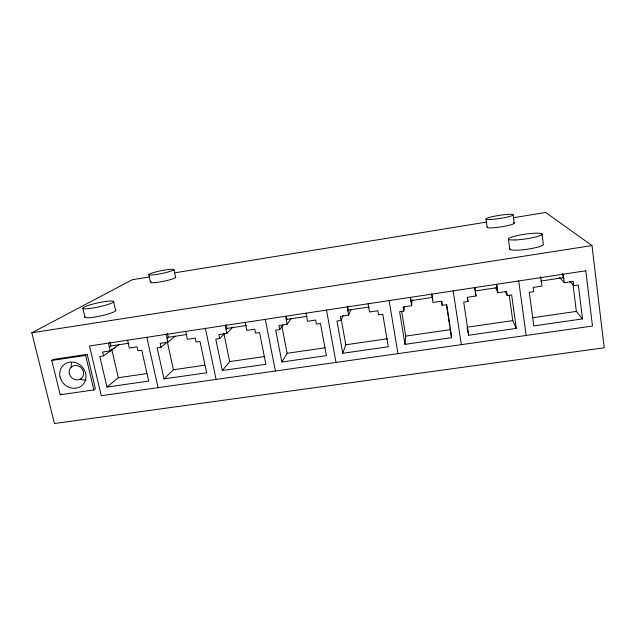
<?xml version="1.0" encoding="UTF-8"?>
<svg xmlns="http://www.w3.org/2000/svg" width="636" height="636" viewBox="0 0 636 636"><rect width="100%" height="100%" fill="white"/><g stroke="black" fill="none" stroke-linecap="round" stroke-linejoin="round"><path stroke-width="0.95" d="M450.208 327.699L451.552 337.684L405.005 344.354L399.615 311.68L403.844 311.052L403.168 306.934L411.651 305.662L412.056 299.779M410.983 301.52L410.514 297.354M405.005 344.354L405.72 336.11L401.642 311.298M403.844 311.052L404.329 306.647M368.8 307.88L369.071 306.989L348.313 310.122L347.948 311.028M368.093 303.77L369.5 311.982L377.879 310.726L378.579 314.828L382.777 314.2L388.262 346.755L342.748 353.274L345.785 344.784L341.278 319.526M342.748 353.274L336.969 321.037L341.103 320.417L340.371 316.354L348.663 315.106L350.794 309.756M341.103 320.417L343.178 315.536M305.948 313.19L307.45 321.291L315.647 320.059L316.394 324.106L320.496 323.493L326.379 355.619L281.867 362.003L287.114 353.282L281.947 326.419M281.867 362.003L275.698 330.179L279.745 329.575L278.966 325.56L287.075 324.344L291.161 318.421M279.745 329.575L282.964 325.028M286.311 320.321L286.971 319.383L286.359 316.164M224.516 333.55L219.73 338.535L215.779 339.123L222.306 370.534L229.668 361.598L264.838 356.502M219.73 338.535L218.911 334.576L226.845 333.383L232.792 327.119M226.026 329.408L226.973 328.438L246.824 325.441M167.65 341.715L161.019 347.296L157.148 347.876L164.024 378.889L173.421 369.739L204.76 365.199M161.019 347.296L160.153 343.392L167.92 342.224L175.107 336.142M167.053 338.296L168.27 337.295L186.722 334.512M115.108 347.582L103.565 355.874L99.78 356.438L106.983 387.062L118.32 377.712L146.821 373.586M93.858 389.948L95.384 388.723L87.204 354.332L53.488 359.388L51.77 360.477L60.213 394.757L93.858 389.948L85.622 355.405L87.204 354.332M60.213 394.757L61.334 393.938M103.565 355.874L102.658 352.018L110.259 350.873L119.322 344.37M109.352 347.002L110.823 345.968L128.885 343.241M513.355 217.727L545.688 212.464L591.997 245.568L604.2 347.789L54.434 423.536L31.8 332.803L132.216 279.753L149.85 276.883M174.344 272.9L486.898 222.028M31.8 332.803L591.997 245.568M286.971 319.383L307.268 316.315M411.047 300.653L432.273 297.449L432.313 298.3M474.718 287.623L475.211 290.97L496.931 287.687L497.296 288.505M563.79 278.481L563.083 277.701L540.862 281.056L541.451 281.843M474.853 287.591L476.086 295.994L467.404 297.29L468.032 301.472L463.708 302.116L468.668 335.236L516.289 328.407L511.646 294.961L507.25 295.613L505.238 291.511M495.754 287.877L497.893 292.719L506.661 291.407L507.25 295.613M559.465 277.296L564.331 282.75L573.306 281.406L573.839 285.675L578.339 285.007L582.52 318.914L533.803 325.902L529.279 292.329L533.699 291.67L533.135 287.432L542.015 286.097L540.894 277.59L540.306 276.819L540.528 278.512M51.77 360.477L85.622 355.405M431.661 294.142L432.965 302.458L441.535 301.178L442.179 305.328L446.472 304.692L451.552 337.684M287.114 353.282L325.139 347.773M345.785 344.784L387.666 338.726M405.72 336.11L450.511 329.631M466.975 327.246L512.751 320.616L516.289 328.407M532.499 317.762L576.375 311.409L582.52 318.914M106.983 387.062L148.697 381.083L141.733 350.182L137.893 350.754L137.01 346.859L129.339 348.011L127.566 340.22M164.024 378.889L206.636 372.783L200.014 341.476L196.095 342.065L195.252 338.121L187.413 339.298L185.728 331.412M222.306 370.534L265.856 364.293L259.591 332.588L255.577 333.185L254.79 329.194L246.776 330.394L245.17 322.404M569.936 281.502L573.839 285.675M475.211 290.97L475.466 291.797M475.513 294.118L476.086 295.994M467.19 298.093L468.032 301.472M82.871 308.444L84.986 317.364M111.674 349.085L118.32 377.712M109.925 342.104L110.823 345.968M108.454 343.122L110.259 350.873M113.534 301.305L115.672 310.686M146.813 337.303L158.062 387.658M166.195 334.369L167.92 342.224M167.284 341.723L173.421 369.739M148.768 274.569L150.454 282.265M167.411 333.383L168.27 337.295M173.938 269.672A12.855 1.415 -11.5 0 1 154.683 274.704A12.855 1.415 -11.5 0 1 155.415 272.057A12.855 1.415 -11.5 0 1 173.938 269.672L175.584 277.352M467.158 328.128L468.668 335.236M205.396 328.43L216.089 379.43M226.162 324.471L226.973 328.438M225.208 325.425L226.845 333.383M223.824 333.169L229.668 361.598M265.284 319.351L275.388 371.019M285.54 316.283L287.075 324.344M326.507 310.074L335.999 362.425M347.598 306.051L348.313 310.122M347.224 306.934L348.663 315.106M389.121 300.59L397.969 353.632M410.307 297.378L411.651 305.662M431.749 294.134L432.146 296.622M446.655 304.58L449.914 325.775M453.174 290.883L461.339 344.648M496.692 284.284L497.893 292.719M496.454 284.332L496.931 287.687M485.96 219.118L487.128 227.362M509.205 295.239L512.751 320.616M508.442 239.208L509.834 249.304M513.085 214.682L514.214 222.982M518.706 280.945L526.163 335.458M541.999 233.865L543.327 244.041A17.029 2.584 -8.1 0 1 526.385 249.352A17.029 2.584 -8.1 0 1 509.977 248.612M563.25 274.195L564.331 282.75M562.542 273.448L563.083 277.701M572.901 283.569L576.375 311.409M441.789 301.4L442.179 305.328M432.726 297.632L432.822 299.564M86.099 380.018A13.332 12.116 45.2 0 1 80.343 379.143M71.264 367.521A13.332 12.116 45.2 0 1 71.685 362.631M175.266 277.01A12.831 1.526 -11.5 0 1 162.426 281.51A12.831 1.526 -11.5 0 1 151.082 281.74M115.553 310.13A15.813 2.202 -12.4 0 1 100.496 315.989A15.813 2.202 -12.4 0 1 85.001 316.768M513.395 222.664A13.754 1.717 -8.7 0 1 501.891 226.742A13.754 1.717 -8.7 0 1 487.335 226.885M585.78 270.785L89.477 345.992L101.267 395.711L592.49 326.045L585.78 270.785M60.086 377.005A13.769 12.466 45 0 0 81.925 385.535A13.769 12.466 45 0 0 76.543 363.005A13.769 12.466 45 0 0 60.086 377.005M69.332 373.706A7.616 6.901 45 0 0 81.416 378.404A7.616 6.901 45 0 0 78.427 365.939A7.616 6.901 45 0 0 69.332 373.706M89.159 308.54A15.844 2.051 -12.3 0 0 113.645 301.83A15.844 2.051 -12.3 0 0 91.91 304.342A15.844 2.051 -12.3 0 0 89.159 308.54M490.928 219.484A13.777 1.59 -8.8 0 0 512.982 215.119A13.777 1.59 -8.8 0 0 494.713 216.16A13.777 1.59 -8.8 0 0 490.928 219.484M515.001 239.963A17.069 2.393 -8.3 0 0 542.007 234.501A17.069 2.393 -8.3 0 0 518.761 235.272A17.069 2.393 -8.3 0 0 515.001 239.963"/></g></svg>
